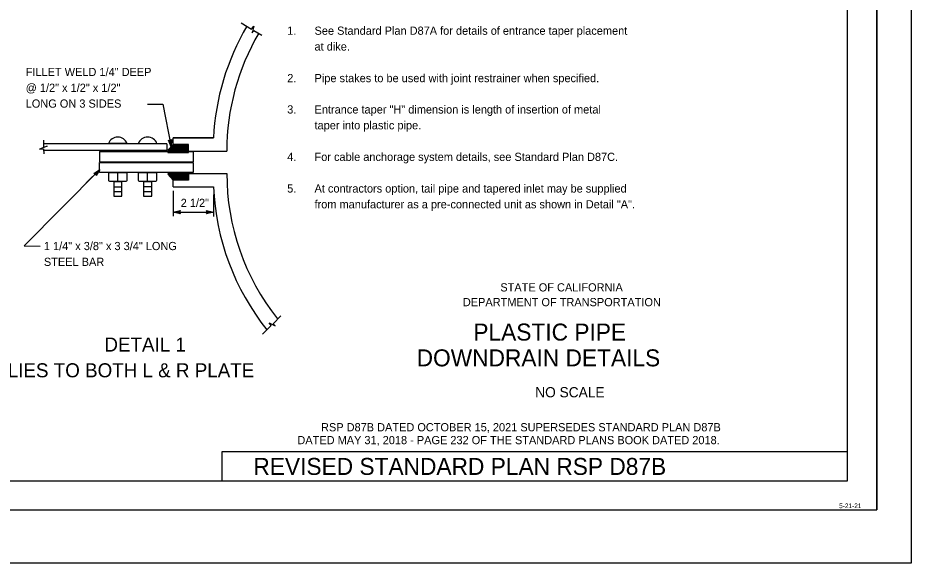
# Model space of a CAD drawing. Extents: x -894 to 866, y -476 to 714.
# Drawn here: x 103 to 866, y -476 to -11 of the extents above; entities that cross this region are included whole.
import ezdxf

# ---------------------------------------------------------------- set-up
doc = ezdxf.new("R2010")
doc.units = 0
for name, color, linetype in [('10 Sheet Format', 7, 'Continuous'), ('56 Stage 3 Anno', 7, 'Continuous'), ('57 Undefined', 7, 'Continuous'), ('60 Nongeo Data', 7, 'Continuous')]:
    doc.layers.add(name, color=color, linetype=linetype)

msp = doc.modelspace()

# ---------------------------------------------------------------- linework, layer by layer
at = {"layer": '10 Sheet Format'}
for p, q in [((836.58, 668.96), (836.58, -431.04)), ((811.55, -406.04), (811.55, 643.96)), ((277.71, -381.01), (811.53, -381.01)), ((277.71, -405.93), (277.71, -381.01)), ((-813.45, -406.04), (811.55, -406.04)), ((-863.43, -431.04), (836.58, -431.04)), ((836.58, -431.05), (836.58, -431.05))]:
    msp.add_line(p, q, dxfattribs=at)
for points in [[(-894.04, 713.56), (865.96, 713.56), (865.96, -476.44), (-894.04, -476.44)], [(-863.43, -431.04), (836.58, -431.04), (836.58, 668.96), (-863.43, 668.96)]]:
    msp.add_lwpolyline(points, close=True, dxfattribs=at)
at = {"layer": '56 Stage 3 Anno'}
for p, q in [((214.04, -84.37), (227.14, -84.37)), ((227.14, -84.37), (234.37, -120.79)), ((234.37, -120.79), (231.9, -115.16)), ((231.9, -115.16), (231.9, -115.16)), ((231.9, -115.16), (233.36, -115.69)), ((234.1, -119.43), (232.3, -115.32)), ((233.84, -118.08), (232.67, -115.43)), ((233.57, -116.72), (233.07, -115.59)), ((233.36, -115.69), (234.52, -114.64)), ((233.6, -115.47), (233.57, -116.72)), ((233.9, -115.22), (233.84, -118.08)), ((234.21, -114.93), (234.1, -119.44)), ((234.52, -114.64), (234.37, -120.79)), ((234.37, -120.79), (234.37, -120.79)), ((234.52, -114.64), (234.52, -114.64)), ((108.84, -205.44), (173.53, -140.31)), ((161.87, -151.7), (173.53, -140.31)), ((168.3, -143.55), (173.53, -140.31)), ((168.3, -143.55), (173.53, -140.31)), ((169.81, -143.95), (168.3, -143.55)), ((168.3, -143.55), (168.3, -143.55)), ((169.81, -143.95), (168.3, -143.55)), ((168.3, -143.55), (168.3, -143.55)), ((168.71, -143.65), (172.54, -141.28)), ((168.71, -143.65), (172.54, -141.28)), ((169.12, -143.74), (171.55, -142.24)), ((169.12, -143.74), (171.55, -142.24)), ((169.49, -143.87), (170.56, -143.21)), ((169.49, -143.87), (170.56, -143.21)), ((170.17, -145.46), (169.81, -143.95)), ((170.17, -145.46), (169.81, -143.95)), ((170.56, -143.21), (169.89, -144.24)), ((170.56, -143.21), (169.89, -144.24)), ((171.55, -142.24), (169.97, -144.66)), ((171.55, -142.24), (169.97, -144.66)), ((172.54, -141.29), (170.08, -145.04)), ((172.54, -141.29), (170.08, -145.04)), ((173.53, -140.31), (170.17, -145.46)), ((173.53, -140.31), (170.17, -145.46)), ((173.53, -140.31), (173.53, -140.31)), ((173.53, -140.31), (173.53, -140.31)), ((170.17, -145.46), (170.17, -145.46)), ((170.17, -145.46), (170.17, -145.46)), ((236.08, -176.68), (242.08, -175.35)), ((242.08, -175.35), (241.28, -176.68)), ((242.08, -175.35), (242.08, -175.35)), ((265.19, -176.68), (264.39, -175.34)), ((264.39, -175.34), (264.39, -175.34)), ((264.39, -175.34), (270.39, -176.68)), ((242.08, -178.02), (236.08, -176.68)), ((236.08, -176.68), (236.08, -176.68)), ((241.86, -177.66), (237.46, -176.68)), ((237.47, -176.67), (241.84, -175.71)), ((238.84, -176.68), (241.67, -176.05)), ((241.63, -177.3), (238.84, -176.68)), ((240.22, -176.68), (241.43, -176.41)), ((241.45, -176.95), (240.22, -176.68)), ((241.28, -176.68), (242.08, -178.02)), ((242.08, -178.02), (242.08, -178.02)), ((270.39, -176.68), (264.39, -178.01)), ((264.39, -178.01), (265.19, -176.68)), ((264.39, -178.01), (264.39, -178.01)), ((264.6, -175.69), (269.01, -176.68)), ((269, -176.68), (264.62, -177.65)), ((267.63, -176.67), (264.8, -177.3)), ((264.84, -176.05), (267.63, -176.67)), ((265.01, -176.4), (266.24, -176.67)), ((266.24, -176.67), (265.04, -176.94)), ((270.39, -176.68), (270.39, -176.68)), ((108.84, -205.44), (122.59, -205.7))]:
    msp.add_line(p, q, dxfattribs=at)
at = {"layer": '60 Nongeo Data'}
for p, q in [((236.08, -124.55), (236.08, -113.15)), ((236.08, -113.15), (270.39, -113.15)), ((270.39, -113.15), (236.08, -113.15)), ((236.08, -113.15), (270.39, -113.15)), ((230.72, -118.27), (125.38, -118.27)), ((196.74, -118.03), (180.75, -118.03)), ((206.21, -118.03), (222.2, -118.03)), ((230.72, -118.27), (230.72, -123.98)), ((236.08, -118.85), (231.56, -123.87)), ((231.56, -124.63), (237.34, -118.85)), ((236.08, -118.85), (231.56, -123.87)), ((231.9, -125.71), (238.76, -118.85)), ((233.31, -125.71), (240.17, -118.85)), ((233.43, -121.8), (237.34, -125.71)), ((234.1, -121.05), (238.75, -125.71)), ((234.72, -125.71), (241.59, -118.85)), ((234.77, -120.31), (240.17, -125.71)), ((235.44, -119.57), (241.58, -125.71)), ((249.09, -118.85), (236.08, -118.85)), ((249.09, -118.85), (236.08, -118.85)), ((236.14, -125.71), (243, -118.85)), ((236.14, -118.85), (243, -125.71)), ((237.55, -125.71), (244.41, -118.85)), ((237.55, -118.85), (244.41, -125.71)), ((238.96, -118.85), (245.83, -125.71)), ((238.97, -125.71), (245.83, -118.85)), ((240.38, -125.71), (247.24, -118.85)), ((240.38, -118.85), (247.24, -125.71)), ((241.79, -118.85), (248.65, -125.71)), ((241.8, -125.71), (248.66, -118.85)), ((243.21, -118.85), (249.13, -124.77)), ((243.21, -125.71), (249.13, -119.79)), ((244.62, -118.85), (249.13, -123.36)), ((244.62, -125.71), (249.13, -121.21)), ((246.03, -118.85), (249.13, -121.95)), ((247.45, -118.85), (249.13, -120.53)), ((248.86, -118.85), (249.1, -119.09)), ((249.13, -119.4), (249.09, -118.85)), ((249.13, -119.4), (249.09, -118.85)), ((249.13, -125.71), (249.13, -119.4)), ((249.13, -125.71), (249.13, -119.4)), ((230.72, -123.98), (125.42, -123.98)), ((173.19, -125.01), (253.19, -125.01)), ((173.19, -125.01), (173.19, -133.58)), ((231.56, -123.87), (231.56, -125.71)), ((231.56, -124.18), (233.1, -125.71)), ((231.56, -125.59), (231.68, -125.71)), ((231.56, -125.71), (249.13, -125.71)), ((231.56, -125.71), (249.13, -125.71)), ((232.09, -123.29), (234.51, -125.71)), ((232.76, -122.54), (235.93, -125.71)), ((236.08, -124.55), (281.79, -124.55)), ((246.04, -125.71), (249.13, -122.62)), ((247.45, -125.71), (249.13, -124.04)), ((248.87, -125.71), (249.13, -125.45)), ((253.19, -125.01), (253.19, -133.58)), ((173.19, -133.58), (253.19, -133.58)), ((173.19, -134.35), (253.19, -134.35)), ((173.19, -142.92), (173.19, -134.35)), ((253.19, -134.35), (253.19, -142.92)), ((253.19, -142.92), (173.19, -142.92)), ((180.75, -143.7), (180.75, -149.52)), ((195.89, -143.06), (181.58, -143.06)), ((188.74, -150.24), (188.74, -143.06)), ((196.73, -149.52), (196.73, -143.7)), ((206.21, -143.68), (206.21, -149.5)), ((221.35, -143.04), (207.04, -143.04)), ((214.21, -150.25), (214.2, -143.07)), ((222.19, -149.5), (222.19, -143.68)), ((231.56, -142.43), (249.13, -142.43)), ((231.56, -143.19), (232.32, -142.43)), ((231.56, -143.46), (237.4, -149.29)), ((236.08, -149.29), (231.56, -144.28)), ((231.72, -144.45), (233.74, -142.43)), ((231.95, -142.43), (238.81, -149.29)), ((232.39, -145.19), (235.15, -142.43)), ((233.06, -145.94), (236.56, -142.43)), ((233.36, -142.43), (240.23, -149.29)), ((233.73, -146.68), (237.98, -142.43)), ((234.4, -147.43), (239.39, -142.43)), ((234.78, -142.43), (241.64, -149.29)), ((235.07, -148.17), (240.81, -142.43)), ((235.74, -148.92), (242.22, -142.43)), ((236.08, -154.99), (236.08, -143.59)), ((236.08, -143.59), (281.79, -143.59)), ((236.19, -142.43), (243.05, -149.29)), ((236.77, -149.29), (243.63, -142.43)), ((237.61, -142.43), (244.47, -149.29)), ((238.19, -149.29), (245.05, -142.43)), ((239.02, -142.43), (245.88, -149.29)), ((239.6, -149.29), (246.46, -142.43)), ((240.43, -142.43), (247.3, -149.29)), ((241.02, -149.29), (247.88, -142.43)), ((241.85, -142.43), (248.71, -149.29)), ((242.43, -149.29), (249.13, -142.6)), ((243.26, -142.43), (249.13, -148.3)), ((243.84, -149.29), (249.13, -144.01)), ((244.68, -142.43), (249.13, -146.88)), ((246.09, -142.43), (249.13, -145.47)), ((247.51, -142.43), (249.13, -144.06)), ((248.92, -142.43), (249.13, -142.64)), ((249.13, -142.43), (249.13, -148.75)), ((181.58, -150.22), (195.89, -150.22)), ((185.25, -150.22), (185.25, -162.92)), ((185.25, -150.92), (185.25, -150.22)), ((192.25, -150.92), (185.25, -150.92)), ((192.25, -162.92), (192.25, -150.22)), ((207.04, -150.2), (221.35, -150.2)), ((210.7, -150.2), (210.7, -162.9)), ((210.7, -150.9), (210.7, -150.2)), ((217.7, -150.9), (210.7, -150.9)), ((217.7, -162.9), (217.7, -150.2)), ((249.09, -149.29), (236.08, -149.29)), ((245.26, -149.29), (249.13, -145.42)), ((246.67, -149.29), (249.13, -146.84)), ((248.09, -149.29), (249.13, -148.25)), ((249.13, -148.75), (249.09, -149.29)), ((185.25, -154.92), (192.25, -154.92)), ((185.25, -158.92), (192.25, -158.92)), ((210.7, -154.9), (217.7, -154.9)), ((210.7, -158.9), (217.7, -158.9)), ((236.08, -154.99), (270.39, -154.99)), ((236.08, -158.4), (236.08, -180.05)), ((185.25, -162.92), (192.25, -162.92)), ((210.7, -162.9), (217.7, -162.9)), ((270.39, -161.73), (270.39, -180.43)), ((236.08, -176.68), (270.39, -176.68))]:
    msp.add_line(p, q, dxfattribs=at)
for points in [[(294.19, -14.89), (302.93, -20.3), (304.79, -17.93), (303.5, -23.63), (304.9, -21.41), (311.77, -25.56)], [(125.38, -115.27), (125.38, -120.91), (128.33, -120.32), (122.02, -122.88)], [(122.02, -122.88), (125.39, -122.69), (125.49, -126.73)], [(312.37, -280.76), (319.71, -273.56), (317.85, -271.19), (323.08, -273.8), (321.25, -271.92), (328.01, -265.14)]]:
    msp.add_lwpolyline(points, dxfattribs=at)
for centre, radius, start, end in [((481.6, -124.26), 211.5, 149.7815, 176.98977), ((481.79, -124.55), 200, 149.73657, 180), ((188.75, -121.09), 8.56, 20.90348, 159.09652), ((214.21, -121.09), 8.56, 20.90348, 159.09652), ((181.51, -143.82), 0.761, 84.13498, 170.67898), ((195.85, -144), 0.935, 18.76, 87.43079), ((206.96, -143.8), 0.761, 84.13498, 170.67898), ((221.3, -143.98), 0.935, 18.76, 87.43079), ((481.79, -143.59), 200, 180, 218.34571), ((181.77, -149.15), 1.08, 200.15959, 260.13321), ((195.53, -148.92), 1.35, 285.49505, 333.18702), ((207.22, -149.13), 1.08, 200.15959, 260.13321), ((220.99, -148.9), 1.35, 285.49505, 333.18702), ((481.68, -145.72), 211.5, 182.51234, 218.4332)]:
    msp.add_arc(centre, radius, start, end, dxfattribs=at)

# ---------------------------------------------------------------- texts
at = {"layer": '10 Sheet Format'}
for s, height, p in [('STATE OF CALIFORNIA', 7, (515.29, -244.4)), ('DEPARTMENT OF TRANSPORTATION', 7, (483.3, -257.01)), ('PLASTIC PIPE', 14.5, (492.26, -286.34)), ('DOWNDRAIN DETAILS', 14.5, (443.85, -308.37)), ('NO SCALE', 8.75, (545.07, -334.83)), ('RSP D87B DATED OCTOBER 15, 2021 SUPERSEDES STANDARD PLAN D87B', 7, (362.24, -363.85)), ('DATED MAY 31, 2018 - PAGE 232 OF THE STANDARD PLANS BOOK DATED 2018.', 7, (342.06, -374.85)), ('REVISED STANDARD PLAN RSP D87B', 14.5, (304.5, -401.08)), ('5-21-21', 4, (804.5, -429.47))]:
    msp.add_text(s, height=height, dxfattribs=at).set_placement(p)
at = {"layer": '57 Undefined'}
for s, height, p in [('1.', 7, (333.36, -25.19)), ('See Standard Plan D87A for details of entrance taper placement', 7, (356.69, -25.19)), ('at dike.', 7, (356.69, -38.69)), ('FILLET WELD 1/4" DEEP', 7, (110.14, -60.44)), ('2.', 7, (333.36, -65.69)), ('Pipe stakes to be used with joint restrainer when specified.', 7, (356.69, -65.69)), ('@ 1/2" x 1/2" x 1/2"', 7, (110.14, -73.94)), ('LONG ON 3 SIDES', 7, (110.14, -87.44)), ('3.', 7, (333.36, -92.44)), ('Entrance taper "H" dimension is length of insertion of metal ', 7, (356.69, -92.44)), ('taper into plastic pipe.', 7, (356.69, -105.94)), ('4.', 7, (333.36, -132.94)), ('For cable anchorage system details, see Standard Plan D87C.', 7, (356.69, -132.94)), ('5.', 7, (333.36, -159.94)), ('At contractors option, tail pipe and tapered inlet may be supplied', 7, (356.69, -159.94)), ('2 1/2"', 7, (242.43, -172.26)), ('from manufacturer as a pre-connected unit as shown in Detail "A".', 7, (356.69, -173.44)), ('1 1/4" x 3/8" x 3 3/4" LONG ', 7, (125.67, -209.1)), ('STEEL BAR', 7, (125.67, -222.6)), ('DETAIL 1', 12, (177.3, -295.73)), ('APPLIES TO BOTH L & R PLATE', 12, (62.7, -317.73))]:
    msp.add_text(s, height=height, dxfattribs=at).set_placement(p)

doc.saveas('drawing.dxf')
